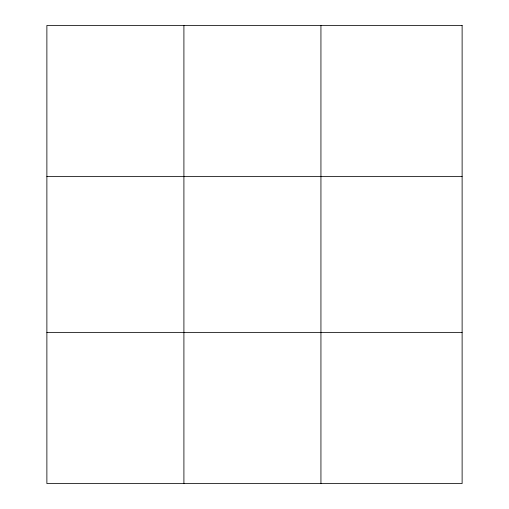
<?xml version="1.0" encoding="UTF-8"?>
<svg xmlns="http://www.w3.org/2000/svg" width="509" height="509" viewBox="0 0 509 509"><rect width="100%" height="100%" fill="white"/><g stroke="black" fill="none" stroke-linecap="round" stroke-linejoin="round"><path stroke-width="0.76" d="M183.908 25.45L183.908 483.55M320.937 25.45L320.937 483.55M46.879 176.623L462.121 176.623M46.879 332.377L462.121 332.377M462.121 25.45L462.121 483.55L46.879 483.55L46.879 25.45L462.121 25.45"/></g></svg>
